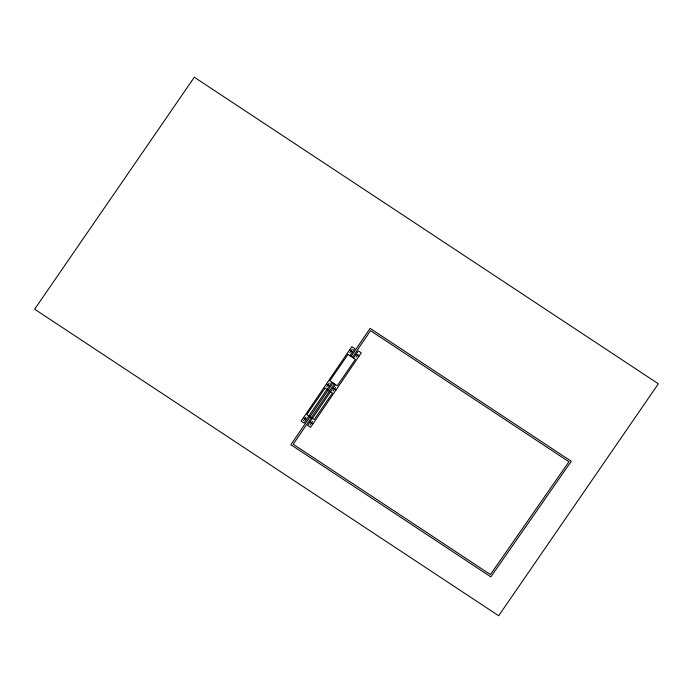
<?xml version="1.0" encoding="UTF-8"?>
<svg xmlns="http://www.w3.org/2000/svg" width="693" height="693" viewBox="0 0 693 693"><rect width="100%" height="100%" fill="white"/><g stroke="black" fill="none" stroke-linecap="round" stroke-linejoin="round"><path stroke-width="1.04" d="M303.534 420.694L305.994 417.091M326.637 386.781L329.149 383.09M349.826 352.728L352.287 349.116M331.869 382.224L304.054 423.068L301.108 421.119L351.836 346.647L354.781 348.596L349.948 355.691M332.952 382.934L290.869 444.733L490.861 576.862L571.275 461.261L370.123 328.361L351.022 356.41M334.347 383.861L293.217 444.256L490.427 574.549L568.927 461.729L370.556 330.674L352.408 357.319M335.421 384.572L307.597 425.433L310.551 427.364L361.27 352.884L358.324 350.935L353.491 358.038M310.04 424.991L312.491 421.379M333.134 391.077L335.585 387.465M356.323 357.016L358.194 354.27M349.454 350.138L352.408 352.07M326.464 383.905L329.418 385.836M332.952 388.193L335.914 390.124M303.473 417.645L306.427 419.577M309.979 421.942L312.933 423.873M355.951 354.426L358.896 356.375M194.326 77.235L34.65 309.199L498.674 615.765L658.35 383.801L194.326 77.235M348.007 354.409L329.799 380.855L337.222 385.758L355.431 359.312L348.007 354.409M325.026 388.158L306.817 414.605L314.241 419.508L332.449 393.061L325.026 388.158"/></g></svg>
